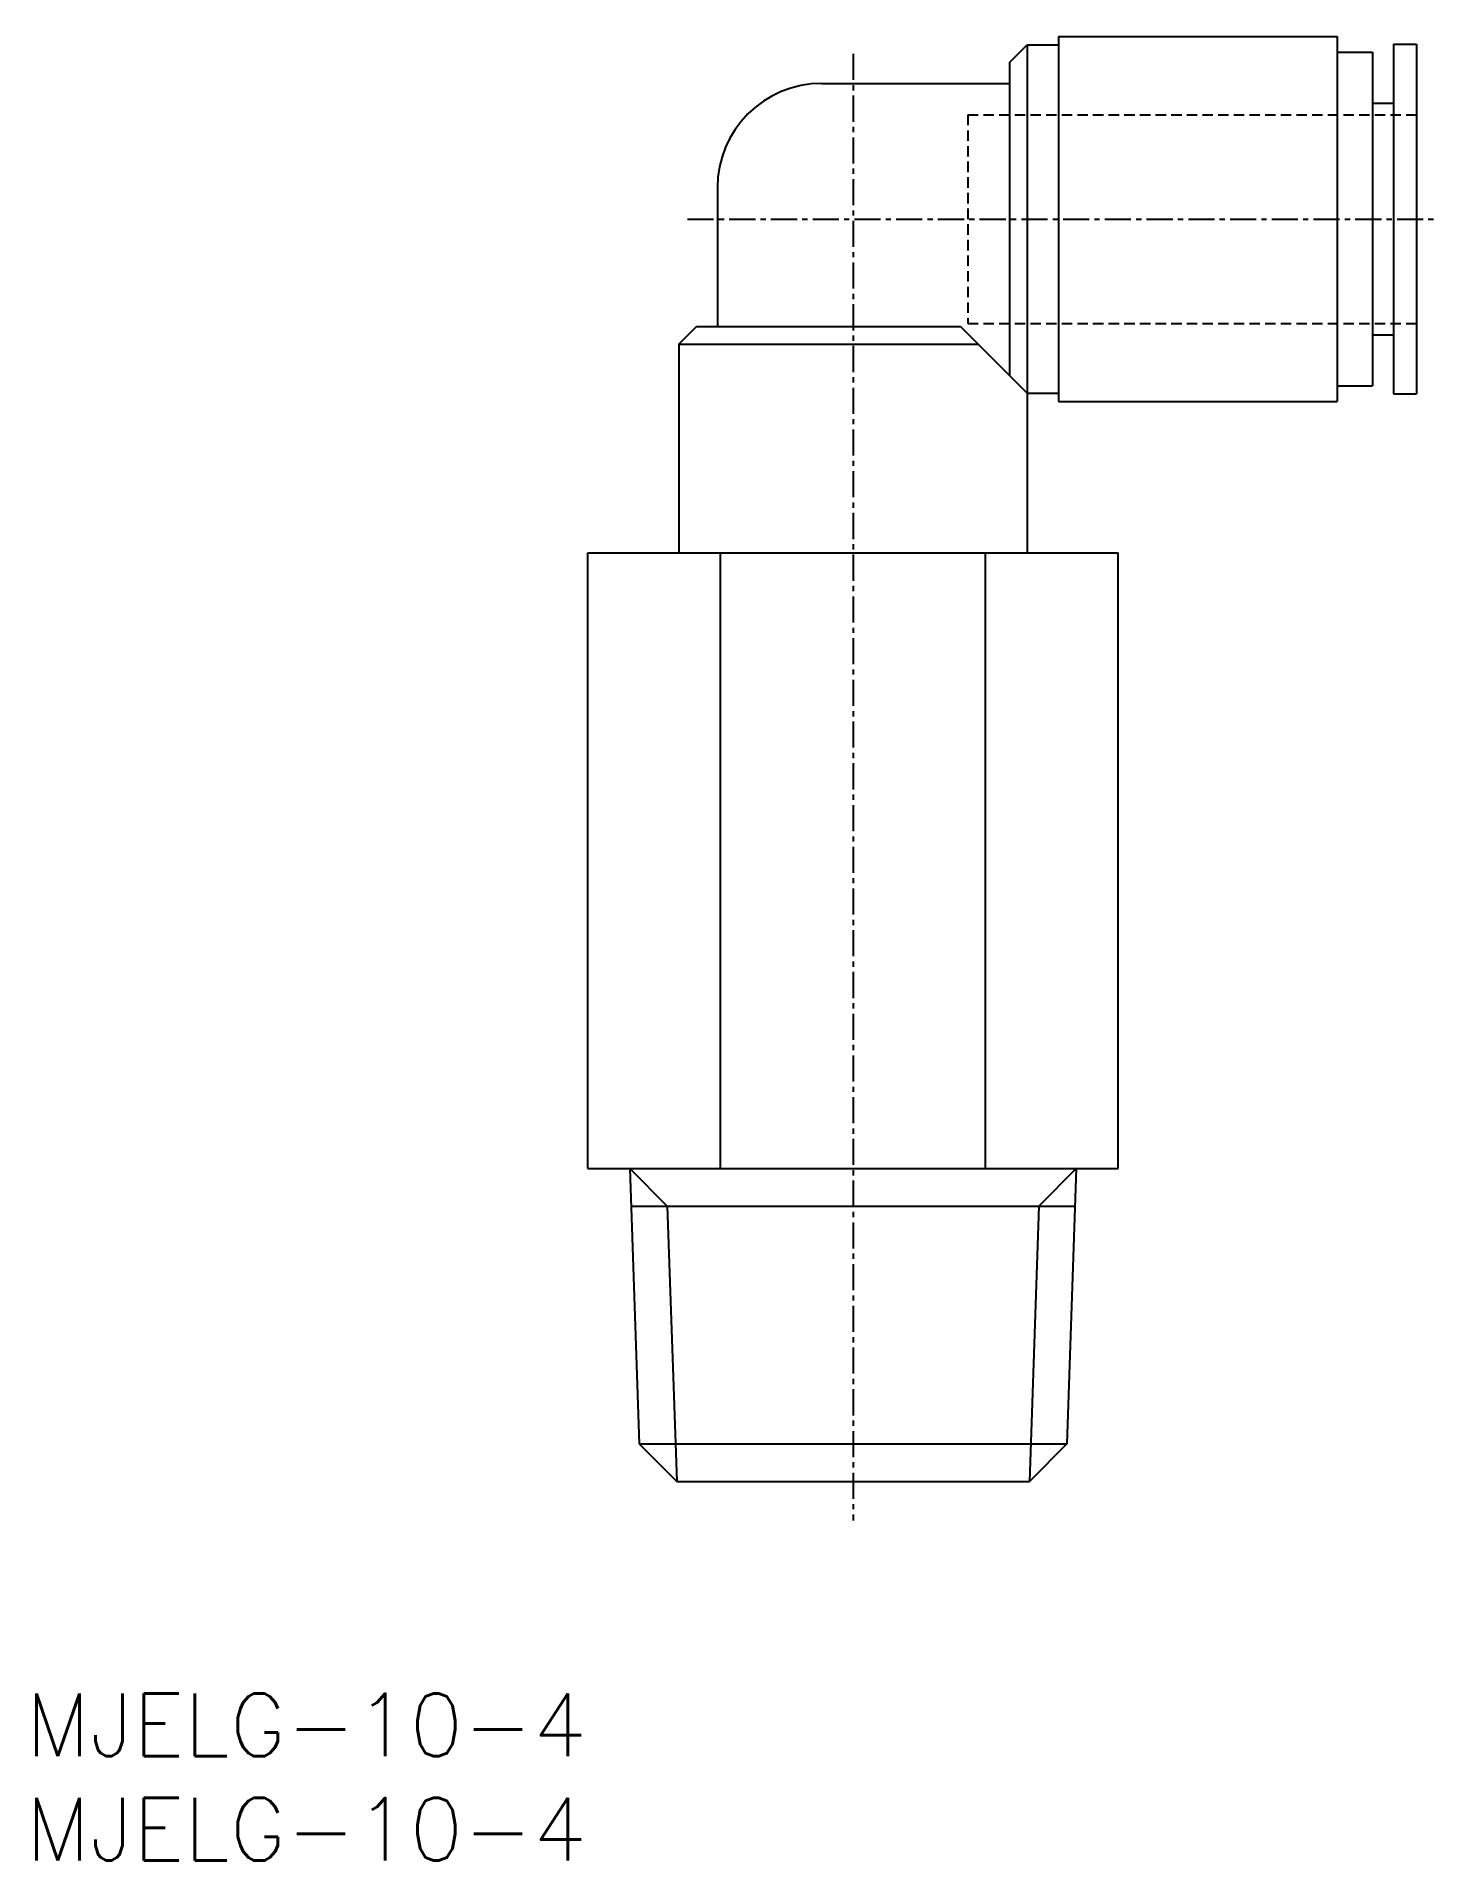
# Model space of a CAD drawing. Extents: x 0.5 to 67.6, y 0 to 87.4.
import ezdxf

# ---------------------------------------------------------------- set-up
doc = ezdxf.new("R2010")
doc.units = 0
doc.linetypes.add('CENTER', pattern=[2, 1.25, -0.25, 0.25, -0.25])
doc.linetypes.add('DASHED', pattern=[0.75, 0.5, -0.25])
doc.layers.get('0').update_dxf_attribs({"linetype": 'CONTINUOUS'})
doc.layers.add('CENTER', color=1, linetype='CENTER')
doc.styles.get("Standard").update_dxf_attribs({"font": 'txt.shx'})

# ---------------------------------------------------------------- blocks, each defined once
blk = doc.blocks.new('*U4')
at = {"color": 7, "linetype": 'CONTINUOUS'}
blk.add_text('MJELG-10-4', height=3, dxfattribs=at).set_placement((0, 5))
blk = doc.blocks.new('*U5')
at = {"color": 7, "linetype": 'CONTINUOUS'}
blk.add_text('MJELG-10-4', height=3, dxfattribs=at).set_placement((0, 0))

msp = doc.modelspace()

# ---------------------------------------------------------------- linework, layer by layer
at = {"color": 7, "linetype": 'CONTINUOUS'}
for p, q in [((49.494, 87.418), (49.494, 69.918)), ((49.494, 87.418), (62.844, 87.418)), ((62.844, 87.418), (62.844, 69.918)), ((47.144, 86.168), (47.994, 87.018)), ((47.994, 87.018), (49.494, 87.018)), ((47.994, 87.018), (47.994, 62.668)), ((62.844, 86.668), (64.544, 86.668)), ((64.544, 86.668), (64.544, 70.668)), ((65.544, 87.043), (66.644, 87.043)), ((65.544, 87.043), (65.544, 70.293)), ((66.644, 87.043), (66.644, 70.293)), ((47.144, 86.168), (47.144, 71.168)), ((38.144, 85.168), (47.144, 85.168)), ((64.544, 84.218), (65.544, 84.218)), ((33.144, 80.168), (33.144, 73.518)), ((31.294, 72.668), (32.144, 73.518)), ((32.144, 73.518), (44.794, 73.518)), ((44.794, 73.518), (47.994, 70.318)), ((31.294, 72.668), (45.644, 72.668)), ((31.294, 72.668), (31.294, 62.668)), ((64.544, 73.118), (65.544, 73.118)), ((47.994, 70.318), (49.494, 70.318)), ((62.844, 70.668), (64.544, 70.668)), ((65.544, 70.293), (66.644, 70.293)), ((49.494, 69.918), (62.844, 69.918)), ((26.943, 33.168), (26.943, 62.668)), ((26.943, 62.668), (52.346, 62.668)), ((33.293, 33.168), (33.293, 62.668)), ((45.995, 33.168), (45.995, 62.668)), ((52.346, 33.168), (52.346, 62.668)), ((26.943, 33.168), (52.346, 33.168)), ((28.944, 33.168), (29.394, 19.968)), ((50.344, 33.168), (49.894, 19.968)), ((29.006, 31.368), (50.283, 31.368)), ((29.394, 19.968), (31.194, 18.168)), ((29.394, 19.968), (49.894, 19.968)), ((49.894, 19.968), (48.094, 18.168)), ((31.194, 18.168), (48.094, 18.168))]:
    msp.add_line(p, q, dxfattribs=at)
at = {"color": 3, "linetype": 'DASHED'}
for p, q in [((45.144, 83.668), (45.144, 73.668)), ((45.144, 83.668), (66.644, 83.668)), ((45.144, 73.668), (66.644, 73.668))]:
    msp.add_line(p, q, dxfattribs=at)
at = {"color": 3, "linetype": 'CONTINUOUS'}
for p, q in [((28.944, 33.168), (30.744, 31.368)), ((50.344, 33.168), (48.544, 31.368)), ((30.744, 31.368), (31.194, 18.168)), ((48.544, 31.368), (48.094, 18.168))]:
    msp.add_line(p, q, dxfattribs=at)
at = {"color": 7, "linetype": 'CONTINUOUS'}
msp.add_arc((38.144, 80.168), 5, 89.99998, 179.99996, dxfattribs=at)
at = {"layer": 'CENTER', "color": 1, "linetype": 'CENTER'}
for p, q in [((39.644, 86.584), (39.644, 16.289)), ((31.713, 78.668), (67.606, 78.668))]:
    msp.add_line(p, q, dxfattribs=at)

# ---------------------------------------------------------------- block references
at = {"color": 7, "linetype": 'CONTINUOUS'}
for name in ['*U4', '*U5']:
    msp.add_blockref(name, (0, 0), dxfattribs=at)

doc.saveas('drawing.dxf')
